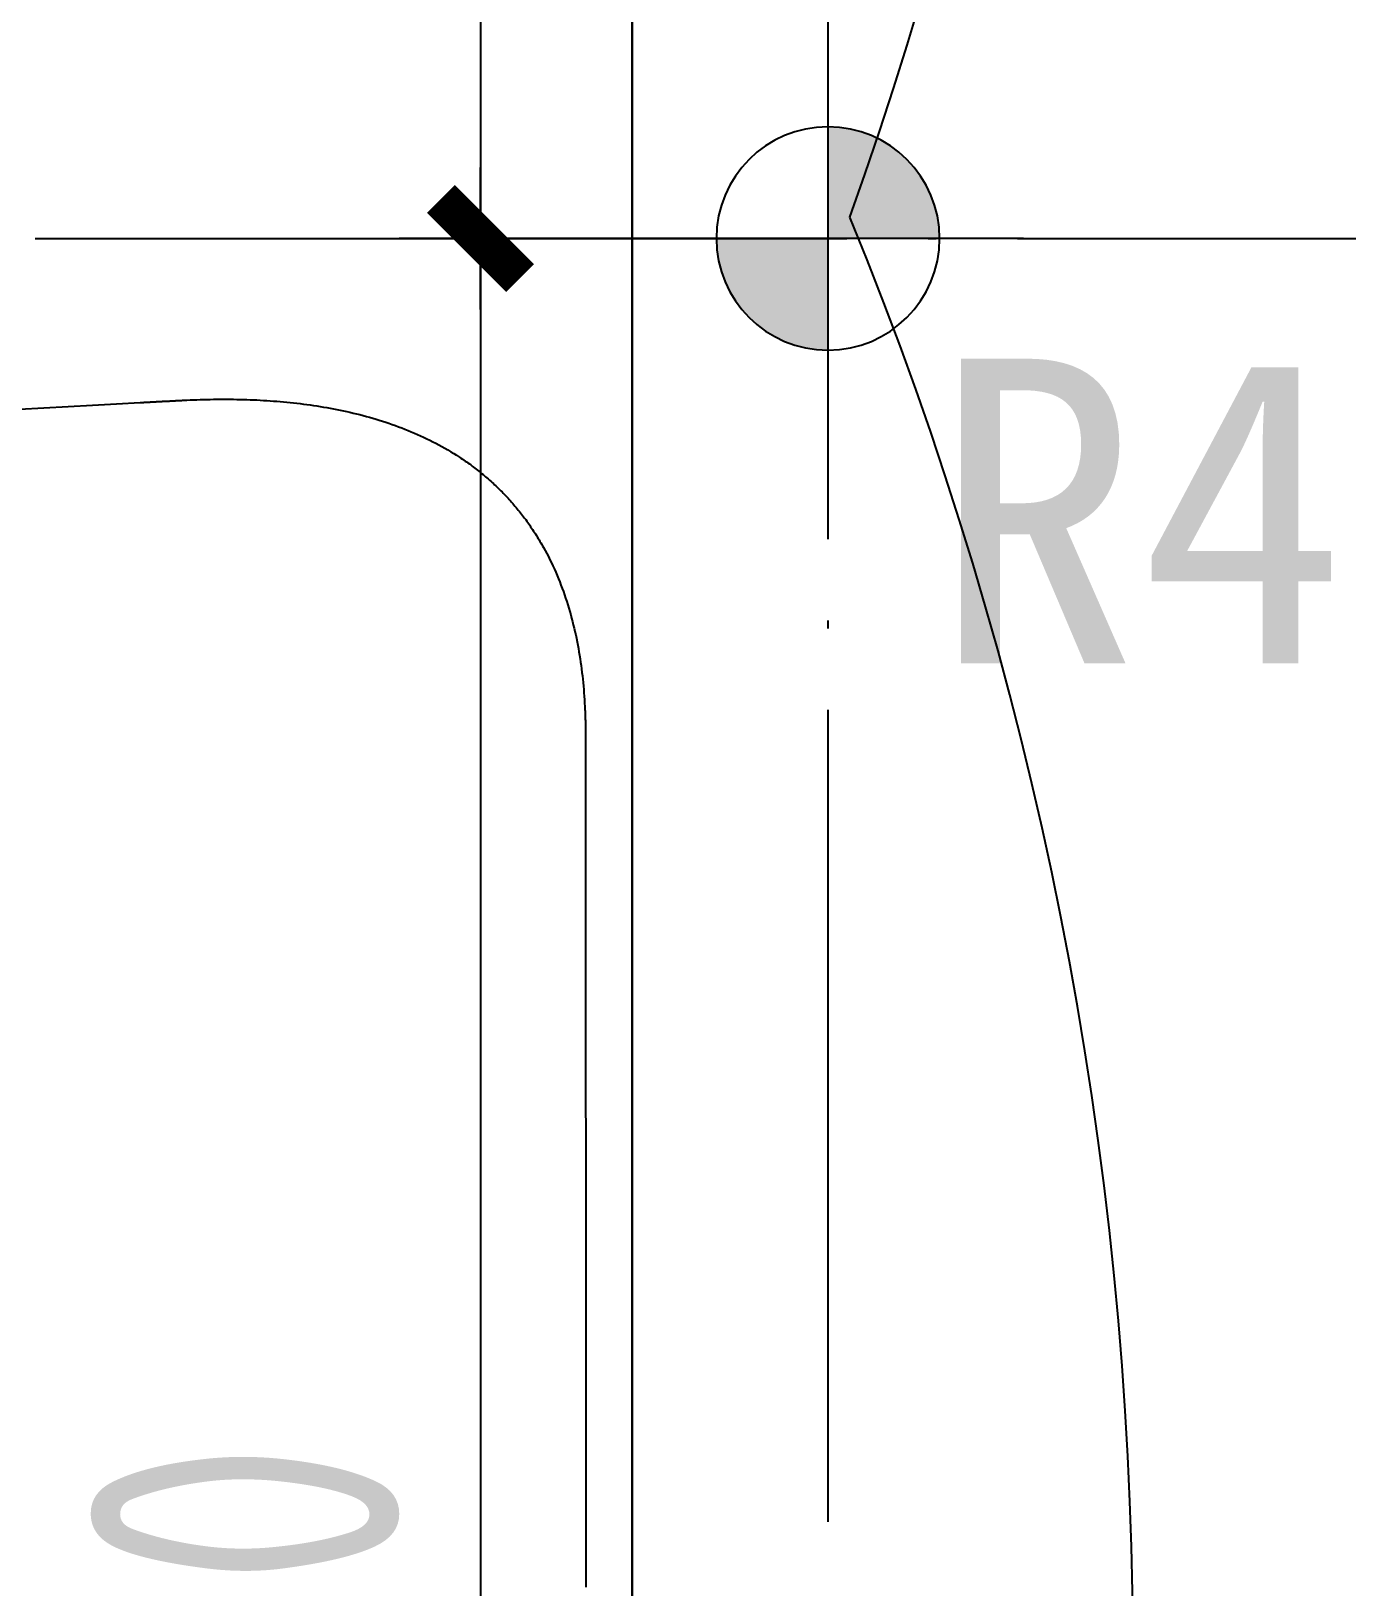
# Model space of a CAD drawing. Extents: x 11992 to 29481, y -6727 to 6811.
# Drawn here: x 24851.6 to 25175.7, y 1494.3 to 1877.4 of the extents above; entities that cross this region are included whole.
import ezdxf

# ---------------------------------------------------------------- set-up
doc = ezdxf.new("R2010")
doc.units = 0
doc.header["$MEASUREMENT"] = 0
doc.linetypes.add('DOTE', pattern=[2.42, 2, -0.2, 0.02, -0.2])
doc.layers.get('0').update_dxf_attribs({"color": 8, "linetype": 'CONTINUOUS'})
doc.layers.get('Defpoints').update_dxf_attribs({"color": 8, "linetype": 'CONTINUOUS'})
for name, color, linetype in [('zoylight 2射灯', 1, 'CONTINUOUS'), ('zoylight 3编号', 7, 'CONTINUOUS'), ('zoylight 4标注', 9, 'CONTINUOUS'), ('zoylight 5回路', 4, 'CONTINUOUS')]:
    doc.layers.add(name, color=color, linetype=linetype)
doc.styles.add('CCD-DIM', font='archs.shx', dxfattribs={"width": 0.8})
doc.styles.add('TFB MS 3mm at 1 to 25', font='arial.ttf', dxfattribs={"height": 75})
doc.dimstyles.new('zoylight_DIM_40', dxfattribs={"dimscale": 40, "dimtxt": 1.9, "dimasz": 0.4, "dimexe": 0.5, "dimexo": 0.5, "dimgap": 0.5, "dimtad": 1, "dimdec": 0, "dimrnd": 5, "dimzin": 12, "dimdsep": 46, "dimtxsty": 'CCD-DIM', "dimblk": 'CCD_Dimension_Tick', "dimcen": 0.125, "dimclrd": 44, "dimclre": 44, "dimclrt": 50, "dimadec": 0, "dimazin": 0, "dimtfac": 1, "dimtdec": 0, "dimtmove": 2, "dimatfit": 3, "dimldrblk": 'CCD_Leader_Dot', "dimfxl": 0, "dimtvp": 1, "dimtolj": 1, "dimtzin": 0, "dimarcsym": 0})

# ---------------------------------------------------------------- blocks, each defined once
blk = doc.blocks.new('嵌入式射灯55')
at = {"layer": 'zoylight 2射灯'}
h = blk.add_hatch(color=256, dxfattribs=at)
h.dxf.hatch_style = 1
h.paths.add_polyline_path([(0, 0), (0, 27.5, 0.4142136), (-27.5, 0)])
h.paths.add_polyline_path([(0, -27.5, 0.4142136), (27.5, 0), (0, 0)])
for p, q in [((0, -48.125), (0, 48.125)), ((48.125, 0), (-48.125, 0))]:
    blk.add_line(p, q, dxfattribs=at)
blk.add_circle((0, 0), 27.5, dxfattribs=at)
blk = doc.blocks.new('CCD_Dimension_Tick')
at = {"color": 0, "linetype": 'ByBlock'}
for p, q in [((-1.091, 0), (0, 0)), ((0, 0), (1.091, 0))]:
    blk.add_line(p, q, dxfattribs=at)
at = {"color": 0, "linetype": 'Continuous', "const_width": 0.608}
blk.add_lwpolyline([(-0.61, -0.61), (0.61, 0.61)], dxfattribs=at)
blk = doc.blocks.new('*D44')
at = {"layer": 'Defpoints', "color": 0, "linetype": 'Continuous'}
for p in [(25047.86, 2526.36), (24962.25, 1826.36), (25047.86, 1826.36)]:
    blk.add_point(p, dxfattribs=at)
at = {"layer": 'zoylight 4标注', "color": 44, "lineweight": -2}
for p, q in [((25027.86, 2526.36), (24942.25, 2526.36)), ((24962.25, 2510.36), (24962.25, 1842.36))]:
    blk.add_line(p, q, dxfattribs=at)
at = {"layer": 'zoylight 4标注', "color": 44, "linetype": 'Continuous', "lineweight": -2}
blk.add_line((25027.86, 1826.36), (24942.25, 1826.36), dxfattribs=at)
at = {"layer": 'zoylight 4标注', "color": 44, "linetype": 'Continuous', "lineweight": -2, "xscale": 16, "yscale": 16, "zscale": 16}
for p, rotation in [((24962.25, 2526.36), 90), ((24962.25, 1826.36), 270)]:
    blk.add_blockref('CCD_Dimension_Tick', p, dxfattribs=dict(at, rotation=rotation))
at = {"layer": 'zoylight 4标注', "color": 50, "linetype": 'Continuous', "insert": (24904.25, 2176.36), "char_height": 76, "attachment_point": 5, "rotation": 90, "style": 'CCD-DIM'}
blk.add_mtext('\\A1;700', dxfattribs=at)
blk = doc.blocks.new('CCD_Leader_Dot')
at = {"color": 0, "linetype": 'ByBlock'}
blk.add_line((-5, 0), (-10, 0), dxfattribs=at)
at = {"color": 0, "linetype": 'ByBlock', "const_width": 5}
blk.add_lwpolyline([(-2.5, 0, 1), (2.5, 0, 1)], format="xyb", close=True, dxfattribs=at)
blk = doc.blocks.new('*D45')
at = {"layer": 'Defpoints', "color": 0, "linetype": 'Continuous'}
for p in [(25047.86, 1826.36), (24962.25, 1126.36), (25047.86, 1126.36)]:
    blk.add_point(p, dxfattribs=at)
at = {"layer": 'zoylight 4标注', "color": 44, "lineweight": -2}
for p, q in [((25027.86, 1826.36), (24942.25, 1826.36)), ((24962.25, 1810.36), (24962.25, 1142.36))]:
    blk.add_line(p, q, dxfattribs=at)
at = {"layer": 'zoylight 4标注', "color": 44, "linetype": 'Continuous', "lineweight": -2}
blk.add_line((25027.86, 1126.36), (24942.25, 1126.36), dxfattribs=at)
at = {"layer": 'zoylight 4标注', "color": 44, "linetype": 'Continuous', "lineweight": -2, "xscale": 16, "yscale": 16, "zscale": 16}
for p, rotation in [((24962.25, 1826.36), 90), ((24962.25, 1126.36), 270)]:
    blk.add_blockref('CCD_Dimension_Tick', p, dxfattribs=dict(at, rotation=rotation))
at = {"layer": 'zoylight 4标注', "color": 50, "linetype": 'Continuous', "insert": (24904.25, 1476.36), "char_height": 76, "attachment_point": 5, "rotation": 90, "style": 'CCD-DIM'}
blk.add_mtext('\\A1;700', dxfattribs=at)

msp = doc.modelspace()

# ---------------------------------------------------------------- linework, layer by layer
for p, q in [((24999.62, 3630.6, -40.43), (24999.62, 730.6, -40.43)), ((24999.62, 3630.6, 329.57), (24999.62, 730.6, 329.57)), ((24999.62, -619.41, -40.43), (24999.62, 3630.6, -40.43)), ((24866.65, 1785.32, -2436.43), (24872.56, 1785.64, -2436.43)), ((24872.56, 1785.64, -2436.43), (24878.44, 1785.96, -2436.43)), ((24878.44, 1785.96, -2436.43), (24878.55, 1785.96, -2436.43)), ((24878.55, 1785.96, -2436.43), (24878.67, 1785.97, -2436.43)), ((24878.67, 1785.97, -2436.43), (24878.78, 1785.97, -2436.43)), ((24878.78, 1785.97, -2436.43), (24878.9, 1785.98, -2436.43)), ((24878.9, 1785.98, -2436.43), (24879.02, 1785.99, -2436.43)), ((24879.02, 1785.99, -2436.43), (24879.14, 1785.99, -2436.43)), ((24879.14, 1785.99, -2436.43), (24879.27, 1786, -2436.43)), ((24879.27, 1786, -2436.43), (24879.41, 1786.01, -2436.43)), ((24879.41, 1786.01, -2436.43), (24879.55, 1786.02, -2436.43)), ((24879.55, 1786.02, -2436.43), (24879.7, 1786.02, -2436.43)), ((24879.7, 1786.02, -2436.43), (24879.86, 1786.03, -2436.43)), ((24879.86, 1786.03, -2436.43), (24880.03, 1786.04, -2436.43)), ((24880.03, 1786.04, -2436.43), (24880.2, 1786.05, -2436.43)), ((24880.2, 1786.05, -2436.43), (24880.39, 1786.06, -2436.43)), ((24880.39, 1786.06, -2436.43), (24880.58, 1786.07, -2436.43)), ((24880.58, 1786.07, -2436.43), (24880.78, 1786.08, -2436.43)), ((24880.78, 1786.08, -2436.43), (24880.99, 1786.09, -2436.43)), ((24880.99, 1786.09, -2436.43), (24881.2, 1786.1, -2436.43)), ((24881.2, 1786.1, -2436.43), (24881.41, 1786.11, -2436.43)), ((24881.41, 1786.11, -2436.43), (24881.63, 1786.12, -2436.43)), ((24881.63, 1786.12, -2436.43), (24881.85, 1786.14, -2436.43)), ((24881.85, 1786.14, -2436.43), (24882.06, 1786.15, -2436.43)), ((24882.06, 1786.15, -2436.43), (24882.28, 1786.16, -2436.43)), ((24882.28, 1786.16, -2436.43), (24882.49, 1786.17, -2436.43)), ((24882.49, 1786.17, -2436.43), (24882.7, 1786.18, -2436.43)), ((24882.7, 1786.18, -2436.43), (24882.91, 1786.19, -2436.43)), ((24882.91, 1786.19, -2436.43), (24883.12, 1786.2, -2436.43)), ((24883.12, 1786.2, -2436.43), (24883.33, 1786.21, -2436.43)), ((24883.33, 1786.21, -2436.43), (24883.53, 1786.22, -2436.43)), ((24883.53, 1786.22, -2436.43), (24883.73, 1786.24, -2436.43)), ((24883.73, 1786.24, -2436.43), (24883.94, 1786.25, -2436.43)), ((24883.94, 1786.25, -2436.43), (24884.14, 1786.26, -2436.43)), ((24884.14, 1786.26, -2436.43), (24884.34, 1786.27, -2436.43)), ((24884.34, 1786.27, -2436.43), (24884.54, 1786.28, -2436.43)), ((24884.54, 1786.28, -2436.43), (24884.75, 1786.29, -2436.43)), ((24884.75, 1786.29, -2436.43), (24884.96, 1786.3, -2436.43)), ((24884.96, 1786.3, -2436.43), (24885.16, 1786.31, -2436.43)), ((24885.16, 1786.31, -2436.43), (24885.37, 1786.32, -2436.43)), ((24885.37, 1786.32, -2436.43), (24885.58, 1786.33, -2436.43)), ((24885.58, 1786.33, -2436.43), (24885.78, 1786.34, -2436.43)), ((24885.78, 1786.34, -2436.43), (24885.99, 1786.35, -2436.43)), ((24885.99, 1786.35, -2436.43), (24886.19, 1786.36, -2436.43)), ((24886.19, 1786.36, -2436.43), (24886.4, 1786.37, -2436.43)), ((24886.4, 1786.37, -2436.43), (24886.6, 1786.38, -2436.43)), ((24886.6, 1786.38, -2436.43), (24886.81, 1786.4, -2436.43)), ((24886.81, 1786.4, -2436.43), (24887.01, 1786.41, -2436.43)), ((24887.01, 1786.41, -2436.43), (24887.22, 1786.42, -2436.43)), ((24887.22, 1786.42, -2436.43), (24887.42, 1786.43, -2436.43)), ((24887.42, 1786.43, -2436.43), (24887.53, 1786.43, -2436.43)), ((24887.53, 1786.43, -2436.43), (24887.63, 1786.44, -2436.43)), ((24887.63, 1786.44, -2436.43), (24887.73, 1786.44, -2436.43)), ((24887.73, 1786.44, -2436.43), (24887.84, 1786.45, -2436.43)), ((24887.84, 1786.45, -2436.43), (24887.94, 1786.45, -2436.43)), ((24887.94, 1786.45, -2436.43), (24888.04, 1786.46, -2436.43)), ((24888.04, 1786.46, -2436.43), (24888.14, 1786.46, -2436.43)), ((24888.14, 1786.46, -2436.43), (24888.25, 1786.47, -2436.43)), ((24888.25, 1786.47, -2436.43), (24888.35, 1786.48, -2436.43)), ((24888.35, 1786.48, -2436.43), (24888.45, 1786.48, -2436.43)), ((24888.45, 1786.48, -2436.43), (24888.55, 1786.49, -2436.43)), ((24888.55, 1786.49, -2436.43), (24888.66, 1786.49, -2436.43)), ((24888.66, 1786.49, -2436.43), (24888.76, 1786.5, -2436.43)), ((24888.76, 1786.5, -2436.43), (24888.86, 1786.5, -2436.43)), ((24888.86, 1786.5, -2436.43), (24888.96, 1786.51, -2436.43)), ((24888.96, 1786.51, -2436.43), (24889.07, 1786.51, -2436.43)), ((24889.07, 1786.51, -2436.43), (24889.17, 1786.52, -2436.43)), ((24889.17, 1786.52, -2436.43), (24889.27, 1786.52, -2436.43)), ((24889.27, 1786.52, -2436.43), (24889.37, 1786.53, -2436.43)), ((24889.37, 1786.53, -2436.43), (24889.48, 1786.53, -2436.43)), ((24889.48, 1786.53, -2436.43), (24889.58, 1786.54, -2436.43)), ((24889.58, 1786.54, -2436.43), (24889.68, 1786.54, -2436.43)), ((24889.68, 1786.54, -2436.43), (24889.78, 1786.55, -2436.43)), ((24889.78, 1786.55, -2436.43), (24889.89, 1786.55, -2436.43)), ((24889.89, 1786.55, -2436.43), (24890.71, 1786.59, -2436.43)), ((24890.71, 1786.59, -2436.43), (24891.53, 1786.62, -2436.43)), ((24891.53, 1786.62, -2436.43), (24892.35, 1786.65, -2436.43)), ((24892.35, 1786.65, -2436.43), (24893.17, 1786.68, -2436.43)), ((24893.17, 1786.68, -2436.43), (24894, 1786.7, -2436.43)), ((24894, 1786.7, -2436.43), (24894.82, 1786.72, -2436.43)), ((24894.82, 1786.72, -2436.43), (24895.64, 1786.74, -2436.43)), ((24895.64, 1786.74, -2436.43), (24896.47, 1786.75, -2436.43)), ((24896.47, 1786.75, -2436.43), (24897.29, 1786.76, -2436.43)), ((24897.29, 1786.76, -2436.43), (24898.11, 1786.77, -2436.43)), ((24898.11, 1786.77, -2436.43), (24898.94, 1786.77, -2436.43)), ((24898.94, 1786.77, -2436.43), (24899.76, 1786.77, -2436.43)), ((24899.76, 1786.77, -2436.43), (24900.58, 1786.76, -2436.43)), ((24900.58, 1786.76, -2436.43), (24901.41, 1786.75, -2436.43)), ((24901.41, 1786.75, -2436.43), (24902.23, 1786.74, -2436.43)), ((24902.23, 1786.74, -2436.43), (24903.05, 1786.72, -2436.43)), ((24903.05, 1786.72, -2436.43), (24903.88, 1786.7, -2436.43)), ((24903.88, 1786.7, -2436.43), (24904.7, 1786.68, -2436.43)), ((24904.7, 1786.68, -2436.43), (24905.52, 1786.65, -2436.43)), ((24905.52, 1786.65, -2436.43), (24906.35, 1786.61, -2436.43)), ((24906.35, 1786.61, -2436.43), (24907.17, 1786.58, -2436.43)), ((24907.17, 1786.58, -2436.43), (24907.99, 1786.53, -2436.43)), ((24907.99, 1786.53, -2436.43), (24908.82, 1786.49, -2436.43)), ((24908.82, 1786.49, -2436.43), (24909.64, 1786.44, -2436.43)), ((24909.64, 1786.44, -2436.43), (24910.46, 1786.38, -2436.43)), ((24910.46, 1786.38, -2436.43), (24911.29, 1786.32, -2436.43)), ((24911.29, 1786.32, -2436.43), (24912.11, 1786.26, -2436.43)), ((24912.11, 1786.26, -2436.43), (24912.93, 1786.19, -2436.43)), ((24912.93, 1786.19, -2436.43), (24913.76, 1786.12, -2436.43)), ((24913.76, 1786.12, -2436.43), (24914.58, 1786.04, -2436.43)), ((24914.58, 1786.04, -2436.43), (24915.4, 1785.96, -2436.43)), ((24915.4, 1785.96, -2436.43), (24916.22, 1785.87, -2436.43)), ((24916.22, 1785.87, -2436.43), (24917.04, 1785.78, -2436.43)), ((24917.04, 1785.78, -2436.43), (24917.87, 1785.68, -2436.43)), ((24917.87, 1785.68, -2436.43), (24918.69, 1785.58, -2436.43)), ((24848.74, 1784.34, -2436.43), (24854.73, 1784.67, -2436.43)), ((24854.73, 1784.67, -2436.43), (24860.7, 1785, -2436.43)), ((24860.7, 1785, -2436.43), (24866.65, 1785.32, -2436.43)), ((24918.69, 1785.58, -2436.43), (24919.51, 1785.47, -2436.43)), ((24919.51, 1785.47, -2436.43), (24920.33, 1785.36, -2436.43)), ((24920.33, 1785.36, -2436.43), (24921.15, 1785.24, -2436.43)), ((24921.15, 1785.24, -2436.43), (24921.96, 1785.11, -2436.43)), ((24921.96, 1785.11, -2436.43), (24922.78, 1784.98, -2436.43)), ((24922.78, 1784.98, -2436.43), (24923.6, 1784.85, -2436.43)), ((24923.6, 1784.85, -2436.43), (24924.42, 1784.71, -2436.43)), ((24924.42, 1784.71, -2436.43), (24925.23, 1784.56, -2436.43)), ((24925.23, 1784.56, -2436.43), (24926.05, 1784.41, -2436.43)), ((24926.05, 1784.41, -2436.43), (24926.86, 1784.25, -2436.43)), ((24926.86, 1784.25, -2436.43), (24927.68, 1784.09, -2436.43)), ((24927.68, 1784.09, -2436.43), (24928.49, 1783.92, -2436.43)), ((24928.49, 1783.92, -2436.43), (24929.3, 1783.74, -2436.43)), ((24929.3, 1783.74, -2436.43), (24930.11, 1783.56, -2436.43)), ((24930.11, 1783.56, -2436.43), (24930.92, 1783.37, -2436.43)), ((24930.92, 1783.37, -2436.43), (24931.73, 1783.17, -2436.43)), ((24931.73, 1783.17, -2436.43), (24932.53, 1782.97, -2436.43)), ((24932.53, 1782.97, -2436.43), (24933.34, 1782.76, -2436.43)), ((24933.34, 1782.76, -2436.43), (24934.14, 1782.55, -2436.43)), ((24934.14, 1782.55, -2436.43), (24934.94, 1782.32, -2436.43)), ((24934.94, 1782.32, -2436.43), (24935.74, 1782.09, -2436.43)), ((24935.74, 1782.09, -2436.43), (24936.54, 1781.86, -2436.43)), ((24936.54, 1781.86, -2436.43), (24937.34, 1781.61, -2436.43)), ((24937.34, 1781.61, -2436.43), (24938.14, 1781.36, -2436.43)), ((24938.14, 1781.36, -2436.43), (24938.93, 1781.11, -2436.43)), ((24938.93, 1781.11, -2436.43), (24939.72, 1780.84, -2436.43)), ((24939.72, 1780.84, -2436.43), (24940.51, 1780.57, -2436.43)), ((24940.51, 1780.57, -2436.43), (24941.3, 1780.29, -2436.43)), ((24941.3, 1780.29, -2436.43), (24942.08, 1780, -2436.43)), ((24942.08, 1780, -2436.43), (24942.87, 1779.7, -2436.43)), ((24942.87, 1779.7, -2436.43), (24943.64, 1779.4, -2436.43)), ((24943.64, 1779.4, -2436.43), (24944.42, 1779.09, -2436.43)), ((24944.42, 1779.09, -2436.43), (24945.2, 1778.77, -2436.43)), ((24945.2, 1778.77, -2436.43), (24945.97, 1778.44, -2436.43)), ((24945.97, 1778.44, -2436.43), (24946.74, 1778.11, -2436.43)), ((24946.74, 1778.11, -2436.43), (24947.5, 1777.76, -2436.43)), ((24947.5, 1777.76, -2436.43), (24948.26, 1777.41, -2436.43)), ((24948.26, 1777.41, -2436.43), (24949.02, 1777.05, -2436.43)), ((24949.02, 1777.05, -2436.43), (24949.77, 1776.68, -2436.43)), ((24949.77, 1776.68, -2436.43), (24950.52, 1776.3, -2436.43)), ((24950.52, 1776.3, -2436.43), (24951.27, 1775.91, -2436.43)), ((24951.27, 1775.91, -2436.43), (24952.01, 1775.52, -2436.43)), ((24952.01, 1775.52, -2436.43), (24952.75, 1775.11, -2436.43)), ((24952.75, 1775.11, -2436.43), (24953.49, 1774.7, -2436.43)), ((24953.49, 1774.7, -2436.43), (24954.21, 1774.28, -2436.43)), ((24954.21, 1774.28, -2436.43), (24954.94, 1773.84, -2436.43)), ((24954.94, 1773.84, -2436.43), (24955.66, 1773.4, -2436.43)), ((24955.66, 1773.4, -2436.43), (24956.37, 1772.95, -2436.43)), ((24956.37, 1772.95, -2436.43), (24957.08, 1772.5, -2436.43)), ((24957.08, 1772.5, -2436.43), (24957.44, 1772.26, -2436.43)), ((24957.44, 1772.26, -2436.43), (24957.79, 1772.03, -2436.43)), ((24957.79, 1772.03, -2436.43), (24958.14, 1771.79, -2436.43)), ((24958.14, 1771.79, -2436.43), (24958.49, 1771.55, -2436.43)), ((24958.49, 1771.55, -2436.43), (24958.83, 1771.31, -2436.43)), ((24958.83, 1771.31, -2436.43), (24959.18, 1771.07, -2436.43)), ((24959.18, 1771.07, -2436.43), (24959.52, 1770.82, -2436.43)), ((24959.52, 1770.82, -2436.43), (24959.86, 1770.57, -2436.43)), ((24959.86, 1770.57, -2436.43), (24960.21, 1770.32, -2436.43)), ((24960.21, 1770.32, -2436.43), (24960.55, 1770.07, -2436.43)), ((24960.55, 1770.07, -2436.43), (24960.88, 1769.81, -2436.43)), ((24960.88, 1769.81, -2436.43), (24961.22, 1769.55, -2436.43)), ((24961.22, 1769.55, -2436.43), (24961.56, 1769.29, -2436.43)), ((24961.56, 1769.29, -2436.43), (24961.89, 1769.03, -2436.43)), ((24961.89, 1769.03, -2436.43), (24962.22, 1768.77, -2436.43)), ((24962.22, 1768.77, -2436.43), (24962.55, 1768.5, -2436.43)), ((24962.55, 1768.5, -2436.43), (24962.88, 1768.23, -2436.43)), ((24962.88, 1768.23, -2436.43), (24963.2, 1767.96, -2436.43)), ((24963.2, 1767.96, -2436.43), (24963.53, 1767.68, -2436.43)), ((24963.53, 1767.68, -2436.43), (24963.85, 1767.41, -2436.43)), ((24963.85, 1767.41, -2436.43), (24964.17, 1767.13, -2436.43)), ((24964.17, 1767.13, -2436.43), (24964.49, 1766.85, -2436.43)), ((24964.49, 1766.85, -2436.43), (24964.81, 1766.57, -2436.43)), ((24964.81, 1766.57, -2436.43), (24965.12, 1766.28, -2436.43)), ((24965.12, 1766.28, -2436.43), (24965.44, 1765.99, -2436.43)), ((24965.44, 1765.99, -2436.43), (24965.75, 1765.71, -2436.43)), ((24965.75, 1765.71, -2436.43), (24966.06, 1765.41, -2436.43)), ((24966.06, 1765.41, -2436.43), (24966.37, 1765.12, -2436.43)), ((24966.37, 1765.12, -2436.43), (24966.67, 1764.82, -2436.43)), ((24966.67, 1764.82, -2436.43), (24966.98, 1764.53, -2436.43)), ((24966.98, 1764.53, -2436.43), (24967.28, 1764.23, -2436.43)), ((24967.28, 1764.23, -2436.43), (24967.58, 1763.92, -2436.43)), ((24967.58, 1763.92, -2436.43), (24967.88, 1763.62, -2436.43)), ((24967.88, 1763.62, -2436.43), (24968.17, 1763.31, -2436.43)), ((24968.17, 1763.31, -2436.43), (24968.47, 1763.01, -2436.43)), ((24968.47, 1763.01, -2436.43), (24968.76, 1762.69, -2436.43)), ((24968.76, 1762.69, -2436.43), (24969.05, 1762.38, -2436.43)), ((24969.05, 1762.38, -2436.43), (24969.34, 1762.07, -2436.43)), ((24969.34, 1762.07, -2436.43), (24969.62, 1761.75, -2436.43)), ((24969.62, 1761.75, -2436.43), (24969.9, 1761.43, -2436.43)), ((24969.9, 1761.43, -2436.43), (24970.19, 1761.11, -2436.43)), ((24970.19, 1761.11, -2436.43), (24970.46, 1760.79, -2436.43)), ((24970.46, 1760.79, -2436.43), (24970.74, 1760.46, -2436.43)), ((24970.74, 1760.46, -2436.43), (24971.02, 1760.14, -2436.43)), ((24971.02, 1760.14, -2436.43), (24971.29, 1759.81, -2436.43)), ((24971.29, 1759.81, -2436.43), (24971.56, 1759.48, -2436.43)), ((24971.56, 1759.48, -2436.43), (24971.83, 1759.15, -2436.43)), ((24971.83, 1759.15, -2436.43), (24972.09, 1758.81, -2436.43)), ((24972.09, 1758.81, -2436.43), (24972.36, 1758.47, -2436.43)), ((24972.36, 1758.47, -2436.43), (24972.62, 1758.14, -2436.43)), ((24972.62, 1758.14, -2436.43), (24972.88, 1757.8, -2436.43)), ((24972.88, 1757.8, -2436.43), (24973.13, 1757.46, -2436.43)), ((24973.13, 1757.46, -2436.43), (24973.39, 1757.11, -2436.43)), ((24973.39, 1757.11, -2436.43), (24973.64, 1756.77, -2436.43)), ((24973.64, 1756.77, -2436.43), (24973.89, 1756.42, -2436.43)), ((24973.89, 1756.42, -2436.43), (24974.14, 1756.07, -2436.43)), ((24974.14, 1756.07, -2436.43), (24974.38, 1755.72, -2436.43)), ((24974.38, 1755.72, -2436.43), (24974.62, 1755.37, -2436.43)), ((24974.62, 1755.37, -2436.43), (24974.86, 1755.02, -2436.43)), ((24974.86, 1755.02, -2436.43), (24975.1, 1754.66, -2436.43)), ((24975.1, 1754.66, -2436.43), (24975.34, 1754.3, -2436.43)), ((24975.34, 1754.3, -2436.43), (24975.57, 1753.95, -2436.43)), ((24975.57, 1753.95, -2436.43), (24975.8, 1753.59, -2436.43)), ((24975.8, 1753.59, -2436.43), (24976.03, 1753.22, -2436.43)), ((24976.03, 1753.22, -2436.43), (24976.26, 1752.86, -2436.43)), ((24976.26, 1752.86, -2436.43), (24976.48, 1752.5, -2436.43)), ((24976.48, 1752.5, -2436.43), (24976.7, 1752.13, -2436.43)), ((24976.7, 1752.13, -2436.43), (24976.92, 1751.76, -2436.43)), ((24976.92, 1751.76, -2436.43), (24977.14, 1751.39, -2436.43)), ((24977.14, 1751.39, -2436.43), (24977.35, 1751.02, -2436.43)), ((24977.35, 1751.02, -2436.43), (24977.56, 1750.65, -2436.43)), ((24977.56, 1750.65, -2436.43), (24977.77, 1750.28, -2436.43)), ((24977.77, 1750.28, -2436.43), (24978.18, 1749.53, -2436.43)), ((24978.18, 1749.53, -2436.43), (24978.59, 1748.78, -2436.43)), ((24978.59, 1748.78, -2436.43), (24978.98, 1748.02, -2436.43)), ((24978.98, 1748.02, -2436.43), (24979.36, 1747.25, -2436.43)), ((24979.36, 1747.25, -2436.43), (24979.74, 1746.48, -2436.43)), ((24979.74, 1746.48, -2436.43), (24980.1, 1745.71, -2436.43)), ((24980.1, 1745.71, -2436.43), (24980.46, 1744.93, -2436.43)), ((24980.46, 1744.93, -2436.43), (24980.8, 1744.15, -2436.43)), ((24980.8, 1744.15, -2436.43), (24981.14, 1743.36, -2436.43)), ((24981.14, 1743.36, -2436.43), (24981.47, 1742.57, -2436.43)), ((24981.47, 1742.57, -2436.43), (24981.79, 1741.78, -2436.43)), ((24981.79, 1741.78, -2436.43), (24982.09, 1740.98, -2436.43)), ((24982.09, 1740.98, -2436.43), (24982.4, 1740.18, -2436.43)), ((24982.4, 1740.18, -2436.43), (24982.69, 1739.38, -2436.43)), ((24982.69, 1739.38, -2436.43), (24982.97, 1738.57, -2436.43)), ((24982.97, 1738.57, -2436.43), (24983.24, 1737.76, -2436.43)), ((24983.24, 1737.76, -2436.43), (24983.51, 1736.95, -2436.43)), ((24983.51, 1736.95, -2436.43), (24983.77, 1736.14, -2436.43)), ((24983.77, 1736.14, -2436.43), (24984.01, 1735.32, -2436.43)), ((24984.01, 1735.32, -2436.43), (24984.25, 1734.5, -2436.43)), ((24984.25, 1734.5, -2436.43), (24984.49, 1733.68, -2436.43)), ((24984.49, 1733.68, -2436.43), (24984.71, 1732.86, -2436.43)), ((24984.71, 1732.86, -2436.43), (24984.92, 1732.04, -2436.43)), ((24984.92, 1732.04, -2436.43), (24985.13, 1731.21, -2436.43)), ((24985.13, 1731.21, -2436.43), (24985.33, 1730.38, -2436.43)), ((24985.33, 1730.38, -2436.43), (24985.52, 1729.55, -2436.43)), ((24985.52, 1729.55, -2436.43), (24985.71, 1728.72, -2436.43)), ((24985.71, 1728.72, -2436.43), (24985.88, 1727.89, -2436.43)), ((24985.88, 1727.89, -2436.43), (24986.05, 1727.05, -2436.43)), ((24986.05, 1727.05, -2436.43), (24986.21, 1726.22, -2436.43)), ((24986.21, 1726.22, -2436.43), (24986.37, 1725.38, -2436.43)), ((24986.37, 1725.38, -2436.43), (24986.51, 1724.54, -2436.43)), ((24986.51, 1724.54, -2436.43), (24986.65, 1723.7, -2436.43)), ((24986.65, 1723.7, -2436.43), (24986.79, 1722.86, -2436.43)), ((24986.79, 1722.86, -2436.43), (24986.91, 1722.02, -2436.43)), ((24986.91, 1722.02, -2436.43), (24987.03, 1721.18, -2436.43)), ((24987.03, 1721.18, -2436.43), (24987.14, 1720.34, -2436.43)), ((24987.14, 1720.34, -2436.43), (24987.25, 1719.5, -2436.43)), ((24987.25, 1719.5, -2436.43), (24987.35, 1718.66, -2436.43)), ((24987.35, 1718.66, -2436.43), (24987.44, 1717.82, -2436.43)), ((24987.44, 1717.82, -2436.43), (24987.53, 1716.97, -2436.43)), ((24987.53, 1716.97, -2436.43), (24987.61, 1716.13, -2436.43)), ((24987.61, 1716.13, -2436.43), (24987.68, 1715.28, -2436.43)), ((24987.68, 1715.28, -2436.43), (24987.75, 1714.44, -2436.43)), ((24987.75, 1714.44, -2436.43), (24987.81, 1713.6, -2436.43)), ((24987.81, 1713.6, -2436.43), (24987.87, 1712.75, -2436.43)), ((24987.87, 1712.75, -2436.43), (24987.92, 1711.91, -2436.43)), ((24987.92, 1711.91, -2436.43), (24987.96, 1711.06, -2436.43)), ((24987.96, 1711.06, -2436.43), (24987.97, 1710.85, -2436.43)), ((24987.97, 1710.85, -2436.43), (24987.98, 1710.64, -2436.43)), ((24987.98, 1710.64, -2436.43), (24987.99, 1710.43, -2436.43)), ((24987.99, 1710.43, -2436.43), (24988, 1710.22, -2436.43)), ((24988, 1710.22, -2436.43), (24988.01, 1710.01, -2436.43)), ((24988.01, 1710.01, -2436.43), (24988.02, 1709.8, -2436.43)), ((24988.02, 1709.8, -2436.43), (24988.03, 1709.58, -2436.43)), ((24988.03, 1709.58, -2436.43), (24988.03, 1709.37, -2436.43)), ((24988.03, 1709.37, -2436.43), (24988.04, 1709.16, -2436.43)), ((24988.04, 1709.16, -2436.43), (24988.05, 1708.95, -2436.43)), ((24988.05, 1708.95, -2436.43), (24988.06, 1708.74, -2436.43)), ((24988.06, 1708.74, -2436.43), (24988.06, 1708.53, -2436.43)), ((24988.06, 1708.53, -2436.43), (24988.07, 1708.32, -2436.43)), ((24988.07, 1708.32, -2436.43), (24988.08, 1708.11, -2436.43)), ((24988.08, 1708.11, -2436.43), (24988.08, 1707.9, -2436.43)), ((24988.08, 1707.9, -2436.43), (24988.09, 1707.68, -2436.43)), ((24988.09, 1707.68, -2436.43), (24988.09, 1707.47, -2436.43)), ((24988.09, 1707.47, -2436.43), (24988.1, 1707.26, -2436.43)), ((24988.1, 1707.26, -2436.43), (24988.1, 1707.05, -2436.43)), ((24988.1, 1707.05, -2436.43), (24988.1, 1706.84, -2436.43)), ((24988.1, 1706.84, -2436.43), (24988.11, 1706.63, -2436.43)), ((24988.11, 1706.63, -2436.43), (24988.11, 1706.42, -2436.43)), ((24988.11, 1706.42, -2436.43), (24988.11, 1706.21, -2436.43)), ((24988.11, 1706.21, -2436.43), (24988.11, 1706, -2436.43)), ((24988.11, 1706, -2436.43), (24988.12, 1705.78, -2436.43)), ((24988.12, 1705.78, -2436.43), (24988.12, 1705.57, -2436.43)), ((24988.12, 1705.57, -2436.43), (24988.12, 1705.36, -2436.43)), ((24988.12, 1705.36, -2436.43), (24988.12, 1705.15, -2436.43)), ((24988.12, 1705.15, -2436.43), (24988.12, 1704.94, -2436.43)), ((24988.12, 1704.94, -2436.43), (24988.12, 1704.73, -2436.43)), ((24988.12, 1704.73, -2436.43), (24988.13, 1704.52, -2436.43)), ((24988.13, 1704.52, -2436.43), (24988.13, 1704.31, -2436.43)), ((24988.13, 1704.31, -2436.43), (24988.13, 1704.1, -2436.43)), ((24988.13, 1704.1, -2436.43), (24988.13, 1703.89, -2436.43)), ((24988.13, 1703.89, -2436.43), (24988.13, 1703.67, -2436.43)), ((24988.13, 1703.67, -2436.43), (24988.13, 1703.46, -2436.43)), ((24988.13, 1703.46, -2436.43), (24988.13, 1703.36, -2436.43)), ((24988.13, 1703.36, -2436.43), (24988.13, 1703.25, -2436.43)), ((24988.13, 1703.25, -2436.43), (24988.13, 1703.15, -2436.43)), ((24988.13, 1703.15, -2436.43), (24988.13, 1703.04, -2436.43)), ((24988.13, 1703.04, -2436.43), (24988.13, 1702.94, -2436.43)), ((24988.13, 1702.94, -2436.43), (24988.13, 1702.84, -2436.43)), ((24988.13, 1702.84, -2436.43), (24988.13, 1702.73, -2436.43)), ((24988.13, 1702.73, -2436.43), (24988.13, 1702.63, -2436.43)), ((24988.13, 1702.63, -2436.43), (24988.13, 1702.52, -2436.43)), ((24988.13, 1702.52, -2436.43), (24988.13, 1702.42, -2436.43)), ((24988.13, 1702.42, -2436.43), (24988.13, 1702.31, -2436.43)), ((24988.13, 1702.31, -2436.43), (24988.13, 1702.2, -2436.43)), ((24988.13, 1702.2, -2436.43), (24988.13, 1702.09, -2436.43)), ((24988.13, 1702.09, -2436.43), (24988.13, 1701.98, -2436.43)), ((24988.13, 1701.98, -2436.43), (24988.13, 1701.87, -2436.43)), ((24988.13, 1701.87, -2436.43), (24988.13, 1701.75, -2436.43)), ((24988.13, 1701.75, -2436.43), (24988.13, 1701.64, -2436.43)), ((24988.13, 1701.64, -2436.43), (24988.13, 1701.53, -2436.43)), ((24988.13, 1701.53, -2436.43), (24988.13, 1701.42, -2436.43)), ((24988.13, 1701.42, -2436.43), (24988.13, 1701.32, -2436.43)), ((24988.13, 1701.32, -2436.43), (24988.13, 1701.22, -2436.43)), ((24988.13, 1701.22, -2436.43), (24988.13, 1701.12, -2436.43)), ((24988.13, 1701.12, -2436.43), (24988.13, 1701.02, -2436.43)), ((24988.13, 1701.02, -2436.43), (24988.13, 1700.93, -2436.43)), ((24988.13, 1700.93, -2436.43), (24988.13, 1700.85, -2436.43)), ((24988.13, 1700.85, -2436.43), (24988.13, 1700.77, -2436.43)), ((24988.13, 1700.77, -2436.43), (24988.13, 1700.69, -2436.43)), ((24988.13, 1700.69, -2436.43), (24988.13, 1700.62, -2436.43)), ((24988.13, 1700.62, -2436.43), (24988.13, 1700.55, -2436.43)), ((24988.13, 1700.55, -2436.43), (24988.13, 1700.49, -2436.43)), ((24988.13, 1700.49, -2436.43), (24988.13, 1700.43, -2436.43)), ((24988.13, 1700.43, -2436.43), (24988.13, 1700.37, -2436.43)), ((24988.13, 1700.37, -2436.43), (24988.13, 1700.31, -2436.43)), ((24988.13, 1700.31, -2436.43), (24988.13, 1700.25, -2436.43)), ((24988.13, 1700.25, -2436.43), (24988.13, 1700.2, -2436.43)), ((24988.13, 1700.2, -2436.43), (24988.13, 1700.14, -2436.43)), ((24988.13, 1700.14, -2436.43), (24988.13, 1699.17, -2436.43)), ((24988.13, 1699.17, -2436.43), (24988.13, 1698.19, -2436.43)), ((24988.13, 1698.19, -2436.43), (24988.13, 1697.2, -2436.43)), ((24988.13, 1697.2, -2436.43), (24988.13, 1696.2, -2436.43)), ((24988.13, 1696.2, -2436.43), (24988.13, 1695.2, -2436.43)), ((24988.13, 1695.2, -2436.43), (24988.13, 1694.19, -2436.43)), ((24988.13, 1694.19, -2436.43), (24988.13, 1693.18, -2436.43)), ((24988.13, 1693.18, -2436.43), (24988.13, 1692.16, -2436.43)), ((24988.13, 1692.16, -2436.43), (24988.13, 1691.15, -2436.43)), ((24988.13, 1691.15, -2436.43), (24988.13, 1690.13, -2436.43)), ((24988.13, 1690.13, -2436.43), (24988.13, 1689.12, -2436.43)), ((24988.13, 1689.12, -2436.43), (24988.13, 1688.11, -2436.43)), ((24988.13, 1688.11, -2436.43), (24988.13, 1687.04, -2436.43)), ((24988.13, 1687.04, -2436.43), (24988.13, 1685.98, -2436.43)), ((24988.13, 1685.98, -2436.43), (24988.13, 1684.91, -2436.43)), ((24988.13, 1684.91, -2436.43), (24988.13, 1683.84, -2436.43)), ((24988.13, 1683.84, -2436.43), (24988.13, 1682.77, -2436.43)), ((24988.13, 1682.77, -2436.43), (24988.13, 1681.7, -2436.43)), ((24988.13, 1681.7, -2436.43), (24988.13, 1680.63, -2436.43)), ((24988.13, 1680.63, -2436.43), (24988.14, 1679.56, -2436.43)), ((24988.14, 1679.56, -2436.43), (24988.14, 1678.49, -2436.43)), ((24988.14, 1678.49, -2436.43), (24988.14, 1677.42, -2436.43)), ((24988.14, 1677.42, -2436.43), (24988.14, 1676.35, -2436.43)), ((24988.14, 1676.35, -2436.43), (24988.14, 1675.28, -2436.43)), ((24988.14, 1675.28, -2436.43), (24988.14, 1673.14, -2436.43)), ((24988.14, 1673.14, -2436.43), (24988.14, 1671, -2436.43)), ((24988.14, 1671, -2436.43), (24988.14, 1668.86, -2436.43)), ((24988.14, 1668.86, -2436.43), (24988.14, 1666.71, -2436.43)), ((24988.14, 1666.71, -2436.43), (24988.14, 1664.57, -2436.43)), ((24988.14, 1664.57, -2436.43), (24988.14, 1662.42, -2436.43)), ((24988.14, 1662.42, -2436.43), (24988.14, 1660.28, -2436.43)), ((24988.14, 1660.28, -2436.43), (24988.14, 1658.13, -2436.43)), ((24988.14, 1658.13, -2436.43), (24988.15, 1655.99, -2436.43)), ((24988.15, 1655.99, -2436.43), (24988.15, 1653.84, -2436.43)), ((24988.15, 1653.84, -2436.43), (24988.15, 1651.69, -2436.43)), ((24988.15, 1651.69, -2436.43), (24988.15, 1649.55, -2436.43)), ((24988.15, 1649.55, -2436.43), (24988.15, 1647.4, -2436.43)), ((24988.15, 1647.4, -2436.43), (24988.15, 1645.25, -2436.43)), ((24988.15, 1645.25, -2436.43), (24988.15, 1643.1, -2436.43)), ((24988.15, 1643.1, -2436.43), (24988.15, 1640.95, -2436.43)), ((24988.15, 1640.95, -2436.43), (24988.15, 1638.8, -2436.43)), ((24988.15, 1638.8, -2436.43), (24988.15, 1636.65, -2436.43)), ((24988.15, 1636.65, -2436.43), (24988.15, 1634.5, -2436.43)), ((24988.15, 1634.5, -2436.43), (24988.16, 1632.35, -2436.43)), ((24988.16, 1632.35, -2436.43), (24988.16, 1630.2, -2436.43)), ((24988.16, 1630.2, -2436.43), (24988.16, 1628.05, -2436.43)), ((24988.16, 1628.05, -2436.43), (24988.16, 1625.9, -2436.43)), ((24988.16, 1625.9, -2436.43), (24988.16, 1623.74, -2436.43)), ((24988.16, 1623.74, -2436.43), (24988.16, 1621.59, -2436.43)), ((24988.16, 1621.59, -2436.43), (24988.16, 1619.44, -2436.43)), ((24988.16, 1619.44, -2436.43), (24988.16, 1617.28, -2436.43)), ((24988.16, 1617.28, -2436.43), (24988.16, 1615.13, -2436.43)), ((24988.16, 1615.13, -2436.43), (24988.16, 1612.98, -2436.43)), ((24988.16, 1612.98, -2436.43), (24988.16, 1610.82, -2436.43)), ((24988.16, 1610.82, -2436.43), (24988.17, 1608.67, -2436.43)), ((24988.17, 1608.67, -2436.43), (24988.17, 1606.51, -2436.43)), ((24988.17, 1606.51, -2436.43), (24988.17, 1604.36, -2436.43)), ((24988.17, 1604.36, -2436.43), (24988.17, 1602.2, -2436.43)), ((24988.17, 1602.2, -2436.43), (24988.17, 1600.05, -2436.43)), ((24988.17, 1600.05, -2436.43), (24988.17, 1597.89, -2436.43)), ((24988.17, 1597.89, -2436.43), (24988.17, 1595.73, -2436.43)), ((24988.17, 1595.73, -2436.43), (24988.17, 1593.58, -2436.43)), ((24988.17, 1593.58, -2436.43), (24988.17, 1591.42, -2436.43)), ((24988.17, 1591.42, -2436.43), (24988.17, 1589.26, -2436.43)), ((24988.17, 1589.26, -2436.43), (24988.17, 1587.11, -2436.43)), ((24988.17, 1587.11, -2436.43), (24988.17, 1584.95, -2436.43)), ((24988.17, 1584.95, -2436.43), (24988.17, 1582.79, -2436.43)), ((24988.17, 1582.79, -2436.43), (24988.17, 1580.63, -2436.43)), ((24988.17, 1580.63, -2436.43), (24988.18, 1578.47, -2436.43)), ((24988.18, 1578.47, -2436.43), (24988.18, 1576.32, -2436.43)), ((24988.18, 1576.32, -2436.43), (24988.18, 1574.16, -2436.43)), ((24988.18, 1574.16, -2436.43), (24988.18, 1572, -2436.43)), ((24988.18, 1572, -2436.43), (24988.18, 1569.84, -2436.43)), ((24988.18, 1569.84, -2436.43), (24988.18, 1567.68, -2436.43)), ((24988.18, 1567.68, -2436.43), (24988.18, 1565.52, -2436.43)), ((24988.18, 1565.52, -2436.43), (24988.18, 1563.36, -2436.43)), ((24988.18, 1563.36, -2436.43), (24988.18, 1561.2, -2436.43)), ((24988.18, 1561.2, -2436.43), (24988.18, 1559.04, -2436.43)), ((24988.18, 1559.04, -2436.43), (24988.18, 1556.88, -2436.43)), ((24988.18, 1556.88, -2436.43), (24988.18, 1554.72, -2436.43)), ((24988.18, 1554.72, -2436.43), (24988.18, 1552.56, -2436.43)), ((24988.18, 1552.56, -2436.43), (24988.18, 1550.4, -2436.43)), ((24988.18, 1550.4, -2436.43), (24988.18, 1548.24, -2436.43)), ((24988.18, 1548.24, -2436.43), (24988.18, 1546.08, -2436.43)), ((24988.18, 1546.08, -2436.43), (24988.18, 1541.76, -2436.43)), ((24988.18, 1541.76, -2436.43), (24988.18, 1537.43, -2436.43)), ((24988.18, 1537.43, -2436.43), (24988.18, 1533.11, -2436.43)), ((24988.18, 1533.11, -2436.43), (24988.18, 1528.79, -2436.43)), ((24988.18, 1528.79, -2436.43), (24988.19, 1524.46, -2436.43)), ((24988.19, 1524.46, -2436.43), (24988.19, 1520.14, -2436.43)), ((24988.19, 1520.14, -2436.43), (24988.19, 1515.82, -2436.43)), ((24988.19, 1515.82, -2436.43), (24988.19, 1511.49, -2436.43)), ((24988.19, 1511.49, -2436.43), (24988.19, 1507.17, -2436.43)), ((24988.19, 1507.17, -2436.43), (24988.19, 1502.84, -2436.43)), ((24988.19, 1502.84, -2436.43), (24988.19, 1498.52, -2436.43)), ((24988.19, 1498.52, -2436.43), (24988.19, 1494.19, -2436.43))]:
    msp.add_line(p, q)
at = {"layer": 'zoylight 4标注', "color": 9, "linetype": 'DOTE', "ltscale": 100}
for p, q in [((25047.86, 3404.28), (25047.86, 832.65)), ((19286.52, 1826.36), (25252.9, 1826.36))]:
    msp.add_line(p, q, dxfattribs=at)
at = {"layer": 'zoylight 5回路', "linetype": 'Continuous'}
for centre, radius, start, end in [((24078.64, 2179.08), 1034.72, 340.37735, 19.62265), ((24194.19, 1478.6), 928.78, 338.06727, 22.33781)]:
    msp.add_arc(centre, radius, start, end, dxfattribs=at)

# ---------------------------------------------------------------- block references
at = {"layer": 'zoylight 2射灯', "xscale": -1, "rotation": 180}
msp.add_blockref('嵌入式射灯55', (25047.86, 1826.36), dxfattribs=at)

# ---------------------------------------------------------------- texts
at = {"layer": 'zoylight 3编号', "insert": (25073.49, 1796.75), "char_height": 75, "width": 104.7704, "attachment_point": 1, "style": 'TFB MS 3mm at 1 to 25'}
msp.add_mtext('{\\fSimHei|b0|i0|c134|p49;R4}', dxfattribs=at)

# ---------------------------------------------------------------- dimensions: what is measured, and where the dimension line sits
at = {"layer": 'zoylight 4标注', "linetype": 'Continuous'}
for p1, p2, picture, middle in [((25047.86, 2526.36), (25047.86, 1826.36), '*D44', (24904.25, 2176.36)), ((25047.86, 1826.36), (25047.86, 1126.36), '*D45', (24904.25, 1476.36))]:
    dim = msp.add_aligned_dim(p1=p1, p2=p2, distance=-85.6, dimstyle='zoylight_DIM_40', dxfattribs=at)
    dim.commit()
    dim.dimension.update_dxf_attribs({"geometry": picture, "text_midpoint": middle})

doc.saveas('drawing.dxf')
